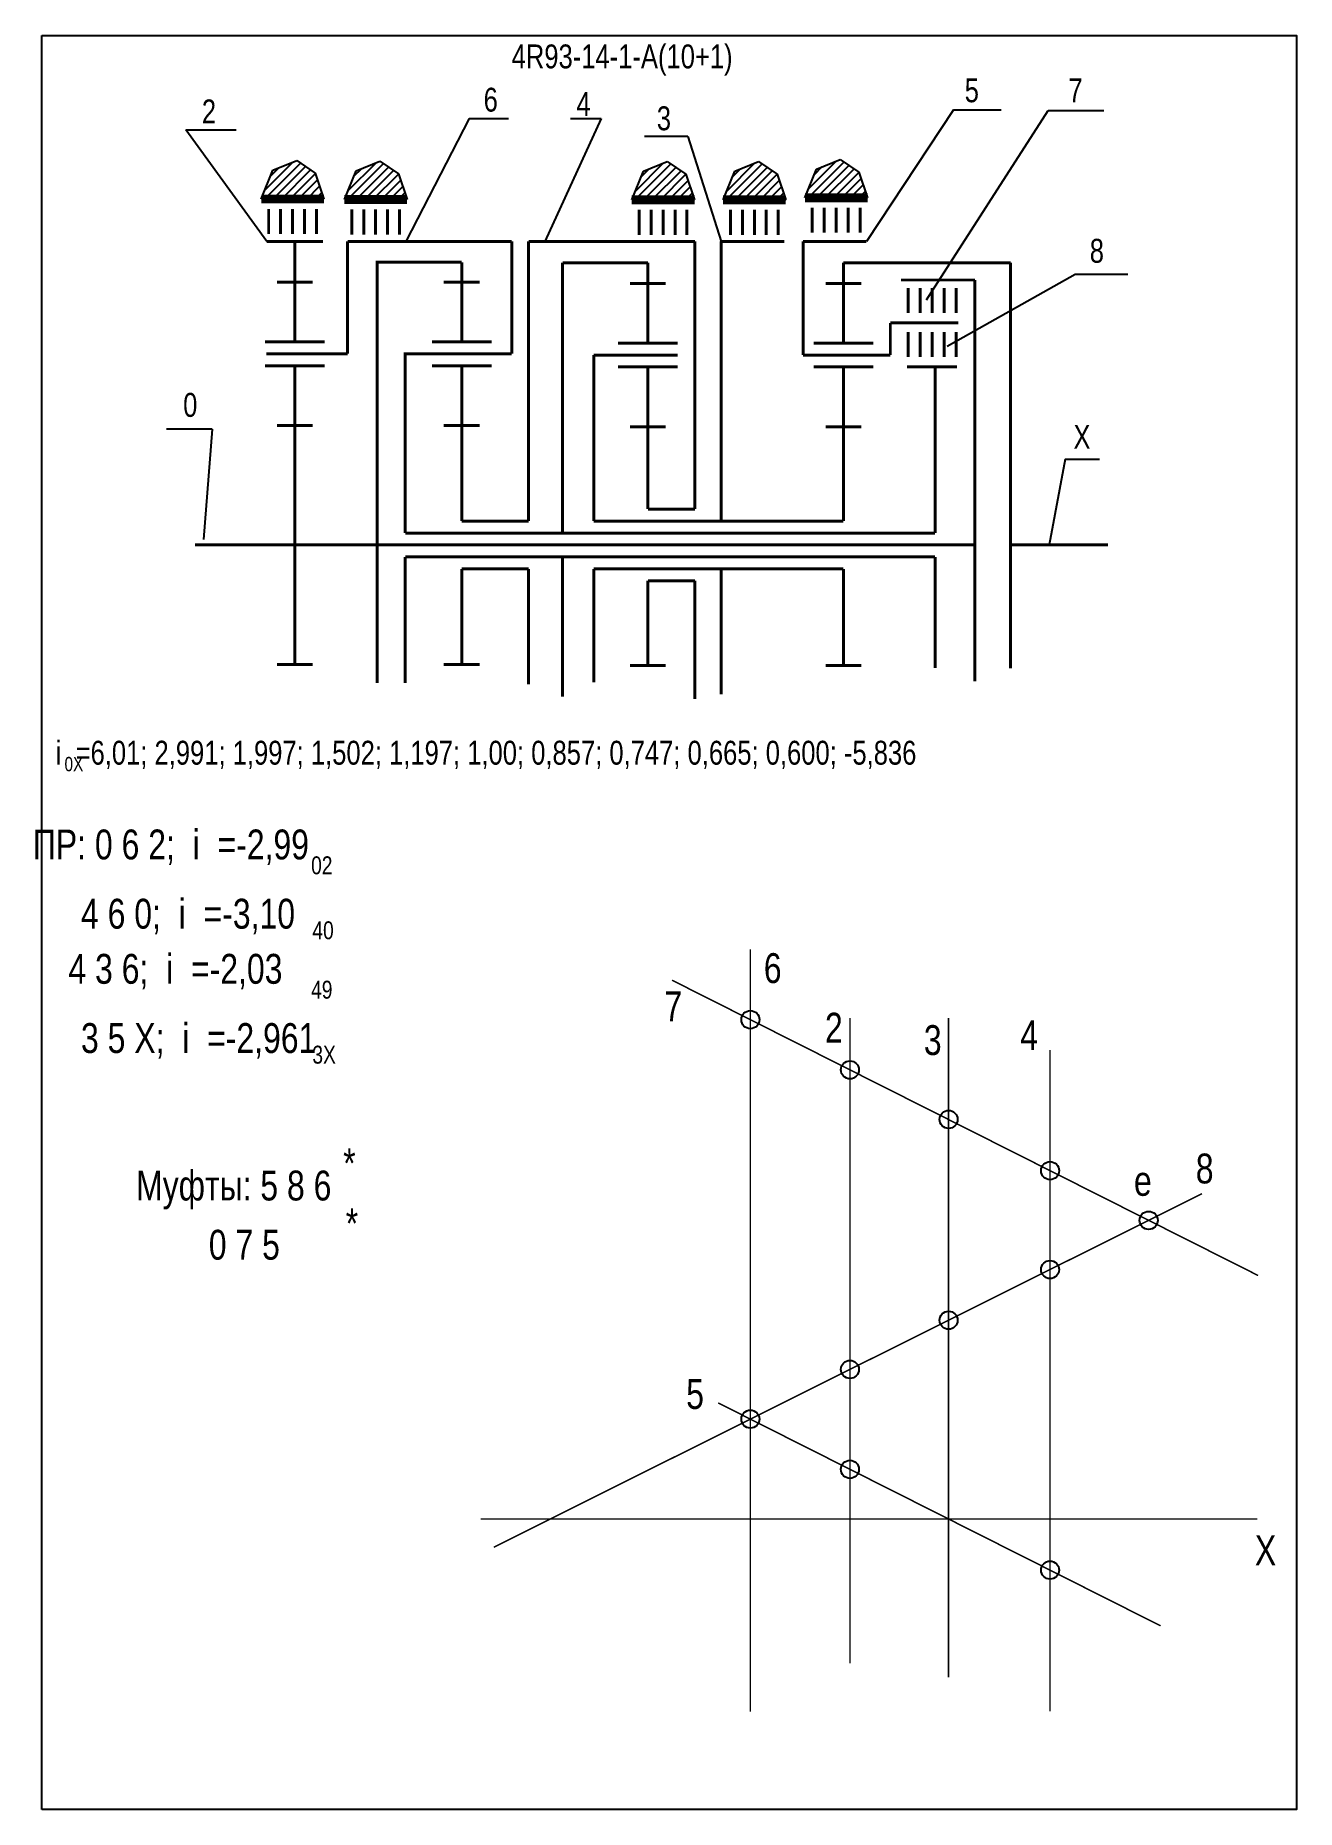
# Model space of a CAD drawing. Extents: x -354 to -142, y 153 to 450.
import ezdxf

# ---------------------------------------------------------------- set-up
doc = ezdxf.new("R2010")
doc.units = 0
doc.header["$LTSCALE"] = 15
doc.layers.get('DEFPOINTS').update_dxf_attribs({"linetype": 'CONTINUOUS'})
doc.layers.add('DIM', color=92, linetype='CONTINUOUS')
doc.layers.add('MAIN', color=5, linetype='CONTINUOUS')
doc.styles.add('AMK', font='amk.shx', dxfattribs={"width": 0.8})

msp = doc.modelspace()

# ---------------------------------------------------------------- hatches: boundary and pattern name
at = {"layer": 'DIM'}
h = msp.add_hatch(dxfattribs=at)
h.set_pattern_fill('_USER', color=0, angle=45, style=0, pattern_type=0)
h.set_pattern_definition([(45, (-63.4773, -3.2133), (-0.7071068, 0.7071068), [])])
h.paths.add_polyline_path([(-313.77, 427.31), (-315.72, 422.49), (-305.22, 422.49), (-306.67, 426.81), (-309.79, 428.92)])
h = msp.add_hatch(dxfattribs=at)
h.set_pattern_fill('_USER', color=0, angle=45, style=0, pattern_type=0)
h.set_pattern_definition([(45, (-49.566, -3.3097), (-0.7071068, 0.7071068), [])])
h.paths.add_polyline_path([(-299.86, 427.21), (-301.81, 422.39), (-291.31, 422.39), (-292.76, 426.71), (-295.87, 428.83)])
h = msp.add_hatch(dxfattribs=at)
h.set_pattern_fill('_USER', color=0, angle=45, style=0, pattern_type=0)
h.set_pattern_definition([(45, (-1.4492, -3.3569), (-0.7071068, 0.7071068), [])])
h.paths.add_polyline_path([(-251.74, 427.16), (-253.69, 422.34), (-243.19, 422.34), (-244.64, 426.66), (-247.76, 428.78)])
h = msp.add_hatch(dxfattribs=at)
h.set_pattern_fill('_USER', color=0, angle=45, style=0, pattern_type=0)
h.set_pattern_definition([(45, (13.8256, -3.3569), (-0.7071068, 0.7071068), [])])
h.paths.add_polyline_path([(-236.47, 427.16), (-238.41, 422.34), (-227.92, 422.34), (-229.37, 426.66), (-232.48, 428.78)])
h = msp.add_hatch(dxfattribs=at)
h.set_pattern_fill('_USER', color=0, angle=45, style=0, pattern_type=0)
h.set_pattern_definition([(45, (27.5202, -3.0059), (-0.7071068, 0.7071068), [])])
h.paths.add_polyline_path([(-222.78, 427.51), (-224.72, 422.69), (-214.22, 422.69), (-215.67, 427.01), (-218.79, 429.13)])

# ---------------------------------------------------------------- linework, layer by layer
at = {"layer": 'DEFPOINTS', "color": 0, "const_width": 0.25}
msp.add_lwpolyline([(-233.85, 169.26), (-233.85, 296.9)], dxfattribs=at)
at = {"layer": 'DEFPOINTS', "const_width": 0.25}
for points in [[(-148.86, 242.27), (-246.95, 291.7)], [(-217.18, 177.36), (-217.18, 285.4)], [(-200.68, 175), (-200.68, 285.36)], [(-183.68, 169.3), (-183.68, 280)], [(-276.8, 196.78), (-158.26, 255.96)], [(-165.19, 183.62), (-239.24, 220.94)], [(-279, 201.5), (-149, 201.5)]]:
    msp.add_lwpolyline(points, dxfattribs=at)
at = {"layer": 'DEFPOINTS'}
for centre in [(-233.85, 285.1), (-217.18, 276.7), (-200.68, 268.39), (-183.68, 259.82), (-167.18, 251.5), (-183.68, 243.27), (-200.68, 234.78), (-217.18, 226.54), (-233.85, 218.22), (-217.18, 209.82), (-183.68, 192.94)]:
    msp.add_circle(centre, 1.51, dxfattribs=at)
at = {"layer": 'DIM', "color": 0}
for p, q in [((-199.83, 437.43), (-214.41, 415.4)), ((-204.38, 405.61), (-184.01, 437.31)), ((-199.83, 437.43), (-191.88, 437.43)), ((-184.01, 437.31), (-174.66, 437.31)), ((-314.79, 415.4), (-328.36, 434.08)), ((-328.36, 434.08), (-319.9, 434.08)), ((-280.91, 435.99), (-291.54, 415.4)), ((-280.91, 435.99), (-274.34, 435.99)), ((-258.8, 435.95), (-268.25, 415.4)), ((-263.98, 435.95), (-258.8, 435.95)), ((-244.32, 432.97), (-251.58, 432.97)), ((-244.32, 432.97), (-238.75, 415.4)), ((-313.77, 427.31), (-309.79, 428.92)), ((-309.79, 428.92), (-306.67, 426.81)), ((-299.86, 427.21), (-295.87, 428.83)), ((-295.87, 428.83), (-292.76, 426.71)), ((-251.74, 427.16), (-247.76, 428.78)), ((-247.76, 428.78), (-244.64, 426.66)), ((-236.47, 427.16), (-232.48, 428.78)), ((-232.48, 428.78), (-229.37, 426.66)), ((-222.78, 427.51), (-218.79, 429.13)), ((-218.79, 429.13), (-215.67, 427.01)), ((-315.72, 422.49), (-313.77, 427.31)), ((-306.67, 426.81), (-305.22, 422.49)), ((-301.81, 422.39), (-299.86, 427.21)), ((-292.76, 426.71), (-291.31, 422.39)), ((-253.69, 422.34), (-251.74, 427.16)), ((-244.64, 426.66), (-243.19, 422.34)), ((-238.41, 422.34), (-236.47, 427.16)), ((-229.37, 426.66), (-227.92, 422.34)), ((-224.72, 422.69), (-222.78, 427.51)), ((-215.67, 427.01), (-214.22, 422.69)), ((-200.93, 397.87), (-179.48, 409.91)), ((-179.48, 409.91), (-170.66, 409.91)), ((-323.96, 383.95), (-331.57, 383.95)), ((-323.96, 383.95), (-325.39, 365.47)), ((-181.16, 378.95), (-183.81, 364.57)), ((-181.16, 378.95), (-175.43, 378.95))]:
    msp.add_line(p, q, dxfattribs=at)
at = {"layer": 'DIM', "color": 0, "const_width": 0.5}
for points in [[(-301.26, 415.4), (-273.78, 415.4)], [(-301.26, 396.57), (-301.26, 415.4)], [(-273.78, 411.82), (-273.78, 415.4)], [(-273.78, 396.57), (-273.78, 415.4)], [(-270.98, 368.57), (-270.98, 415.4)], [(-270.98, 415.4), (-243.12, 415.4)], [(-243.12, 415.4), (-243.12, 370.57)], [(-238.75, 415.4), (-238.75, 368.57)], [(-238.75, 415.4), (-228.18, 415.4)], [(-225.03, 396.37), (-225.03, 415.4)], [(-225.03, 415.4), (-214.41, 415.4)], [(-282.16, 411.89), (-296.32, 411.89), (-296.32, 341.46)], [(-265.27, 411.82), (-265.27, 366.57)], [(-251, 411.82), (-265.27, 411.82)], [(-218.27, 411.82), (-190.28, 411.82)], [(-190.28, 411.82), (-190.28, 343.92)], [(-208.63, 408.93), (-196.26, 408.93)], [(-196.26, 408.93), (-196.26, 341.74)], [(-210.42, 401.75), (-199.05, 401.75)], [(-210.42, 396.37), (-210.42, 401.75)], [(-288.56, 396.57), (-291.63, 396.57), (-291.63, 366.57)], [(-260.06, 396.37), (-260.06, 368.57)], [(-207.63, 394.37), (-199.25, 394.37)], [(-202.93, 394.37), (-202.93, 366.57)], [(-270.98, 368.57), (-282.16, 368.57)], [(-260.06, 368.57), (-218.27, 368.57)], [(-251, 370.57), (-243.12, 370.57)], [(-291.63, 366.57), (-202.93, 366.57)], [(-326.8, 364.57), (-196.26, 364.57)], [(-291.63, 362.57), (-202.93, 362.57)], [(-291.63, 362.57), (-291.63, 341.46)], [(-265.27, 362.57), (-265.27, 339.17)], [(-202.93, 362.57), (-202.93, 343.99)], [(-190.28, 364.57), (-173.97, 364.57)], [(-270.98, 360.57), (-282.16, 360.57)], [(-270.98, 360.57), (-270.98, 341.22)], [(-260.06, 360.57), (-218.27, 360.57)], [(-260.06, 360.57), (-260.06, 341.58)], [(-238.75, 360.57), (-238.75, 339.54)], [(-251, 358.57), (-243.12, 358.57)], [(-243.12, 358.57), (-243.12, 338.79)]]:
    msp.add_lwpolyline(points, dxfattribs=at)
at = {"layer": 'MAIN'}
for points in [[(-352.43, 152.87), (-352.43, 449.87)], [(-352.43, 449.87), (-142.43, 449.87), (-142.43, 152.87), (-352.43, 152.87)]]:
    msp.add_lwpolyline(points, dxfattribs=at)
at = {"layer": 'MAIN', "color": 0}
for points, const_width in [([(-315.72, 422.49), (-305.22, 422.49)], 1.5), ([(-301.81, 422.39), (-291.31, 422.39)], 1.5), ([(-253.69, 422.34), (-243.19, 422.34)], 1.5), ([(-238.41, 422.34), (-227.92, 422.34)], 1.5), ([(-224.72, 422.69), (-214.22, 422.69)], 1.5), ([(-306.48, 420.83), (-306.48, 416.64)], 0.5), ([(-292.57, 420.74), (-292.57, 416.54)], 0.5), ([(-244.46, 420.69), (-244.46, 416.49)], 0.5), ([(-229.18, 420.69), (-229.18, 416.49)], 0.5), ([(-215.49, 421.04), (-215.49, 416.84)], 0.5), ([(-314.79, 415.4), (-305.38, 415.4)], 0.5), ([(-310.09, 408.57), (-310.09, 415.4)], 0.5), ([(-282.16, 408.57), (-282.16, 411.89)], 0.5), ([(-251, 408.37), (-251, 411.82)], 0.5), ([(-218.27, 398.37), (-218.27, 411.82)], 0.5), ([(-310.09, 408.57), (-313.09, 408.57)], 0.5), ([(-310.09, 398.57), (-310.09, 408.57)], 0.5), ([(-310.09, 408.57), (-307.09, 408.57)], 0.5), ([(-282.16, 408.57), (-285.16, 408.57)], 0.5), ([(-282.16, 398.57), (-282.16, 408.57)], 0.5), ([(-282.16, 408.57), (-279.16, 408.57)], 0.5), ([(-251, 408.37), (-254, 408.37)], 0.5), ([(-251, 398.37), (-251, 408.37)], 0.5), ([(-251, 408.37), (-248, 408.37)], 0.5), ([(-218.27, 408.37), (-221.27, 408.37)], 0.5), ([(-218.27, 408.37), (-215.27, 408.37)], 0.5), ([(-199.42, 407.6), (-199.42, 403.4)], 0.5), ([(-199.42, 400.22), (-199.42, 396.02)], 0.5), ([(-301.26, 396.57), (-314.88, 396.57)], 0.5), ([(-273.78, 396.57), (-288.56, 396.57)], 0.5), ([(-246, 396.37), (-260.06, 396.37)], 0.5), ([(-210.42, 396.37), (-225.03, 396.37)], 0.5), ([(-310.09, 394.57), (-315.09, 394.57)], 0.5), ([(-310.09, 384.57), (-310.09, 394.57), (-305.09, 394.57)], 0.5), ([(-282.16, 394.57), (-287.16, 394.57)], 0.5), ([(-282.16, 384.57), (-282.16, 394.57), (-277.16, 394.57)], 0.5), ([(-251, 394.37), (-256, 394.37)], 0.5), ([(-251, 384.37), (-251, 394.37), (-246, 394.37)], 0.5), ([(-218.27, 394.37), (-223.27, 394.37)], 0.5), ([(-218.27, 384.37), (-218.27, 394.37), (-213.27, 394.37)], 0.5), ([(-310.09, 384.57), (-313.09, 384.57)], 0.5), ([(-310.09, 364.57), (-310.09, 384.57)], 0.5), ([(-310.09, 384.57), (-307.09, 384.57)], 0.5), ([(-282.16, 384.57), (-285.16, 384.57)], 0.5), ([(-282.16, 368.57), (-282.16, 384.57)], 0.5), ([(-282.16, 384.57), (-279.16, 384.57)], 0.5), ([(-251, 384.37), (-254, 384.37)], 0.5), ([(-251, 370.57), (-251, 384.37)], 0.5), ([(-251, 384.37), (-248, 384.37)], 0.5), ([(-218.27, 384.37), (-221.27, 384.37)], 0.5), ([(-218.27, 368.57), (-218.27, 384.37)], 0.5), ([(-218.27, 384.37), (-215.27, 384.37)], 0.5), ([(-310.09, 364.57), (-310.09, 344.57)], 0.5), ([(-282.16, 360.57), (-282.16, 344.57)], 0.5), ([(-218.27, 360.57), (-218.27, 344.37)], 0.5), ([(-251, 358.57), (-251, 344.37)], 0.5), ([(-310.09, 344.57), (-313.09, 344.57)], 0.5), ([(-310.09, 344.57), (-307.09, 344.57)], 0.5), ([(-282.16, 344.57), (-285.16, 344.57)], 0.5), ([(-282.16, 344.57), (-279.16, 344.57)], 0.5), ([(-251, 344.37), (-254, 344.37)], 0.5), ([(-251, 344.37), (-248, 344.37)], 0.5), ([(-218.27, 344.37), (-221.27, 344.37)], 0.5), ([(-218.27, 344.37), (-215.27, 344.37)], 0.5)]:
    msp.add_lwpolyline(points, dxfattribs=dict(at, const_width=const_width))
for points in [[(-314.48, 420.83, 0.5, 0.5, 0), (-314.48, 416.64, 0.5, 0.5, 0)], [(-312.48, 420.83, 0.5, 0.5, 0), (-312.48, 416.64, 0.5, 0.5, 0)], [(-310.48, 420.83, 0.5, 0.5, 0), (-310.48, 416.64, 0.5, 0.5, 0)], [(-308.48, 420.83, 0.5, 0.5, 0), (-308.48, 416.64, 0.5, 0.5, 0)], [(-300.57, 420.74, 0.5, 0.5, 0), (-300.57, 416.54, 0.5, 0.5, 0)], [(-298.57, 420.74, 0.5, 0.5, 0), (-298.57, 416.54, 0.5, 0.5, 0)], [(-296.57, 420.74, 0.5, 0.5, 0), (-296.57, 416.54, 0.5, 0.5, 0)], [(-294.57, 420.74, 0.5, 0.5, 0), (-294.57, 416.54, 0.5, 0.5, 0)], [(-252.46, 420.69, 0.5, 0.5, 0), (-252.46, 416.49, 0.5, 0.5, 0)], [(-250.46, 420.69, 0.5, 0.5, 0), (-250.46, 416.49, 0.5, 0.5, 0)], [(-248.46, 420.69, 0.5, 0.5, 0), (-248.46, 416.49, 0.5, 0.5, 0)], [(-246.46, 420.69, 0.5, 0.5, 0), (-246.46, 416.49, 0.5, 0.5, 0)], [(-237.18, 420.69, 0.5, 0.5, 0), (-237.18, 416.49, 0.5, 0.5, 0)], [(-235.18, 420.69, 0.5, 0.5, 0), (-235.18, 416.49, 0.5, 0.5, 0)], [(-233.18, 420.69, 0.5, 0.5, 0), (-233.18, 416.49, 0.5, 0.5, 0)], [(-231.18, 420.69, 0.5, 0.5, 0), (-231.18, 416.49, 0.5, 0.5, 0)], [(-223.49, 421.04, 0.5, 0.5, 0), (-223.49, 416.84, 0.5, 0.5, 0)], [(-221.49, 421.04, 0.5, 0.5, 0), (-221.49, 416.84, 0.5, 0.5, 0)], [(-219.49, 421.04, 0.5, 0.5, 0), (-219.49, 416.84, 0.5, 0.5, 0)], [(-217.49, 421.04, 0.5, 0.5, 0), (-217.49, 416.84, 0.5, 0.5, 0)], [(-207.42, 407.6, 0.5, 0.5, 0), (-207.42, 403.4, 0.5, 0.5, 0)], [(-205.42, 407.6, 0.5, 0.5, 0), (-205.42, 403.4, 0.5, 0.5, 0)], [(-203.42, 407.6, 0.5, 0.5, 0), (-203.42, 403.4, 0.5, 0.5, 0)], [(-201.42, 407.6, 0.5, 0.5, 0), (-201.42, 403.4, 0.5, 0.5, 0)], [(-305.09, 398.57, 0.5, 0.5, 0), (-315.09, 398.57, 0.5, 0.5, 0)], [(-277.16, 398.57, 0.5, 0.5, 0), (-287.16, 398.57, 0.5, 0.5, 0)], [(-246, 398.37, 0.5, 0.5, 0), (-256, 398.37, 0.5, 0.5, 0)], [(-213.27, 398.37, 0.5, 0.5, 0), (-223.27, 398.37, 0.5, 0.5, 0)], [(-207.42, 400.22, 0.5, 0.5, 0), (-207.42, 396.02, 0.5, 0.5, 0)], [(-205.42, 400.22, 0.5, 0.5, 0), (-205.42, 396.02, 0.5, 0.5, 0)], [(-203.42, 400.22, 0.5, 0.5, 0), (-203.42, 396.02, 0.5, 0.5, 0)], [(-201.42, 400.22, 0.5, 0.5, 0), (-201.42, 396.02, 0.5, 0.5, 0)]]:
    msp.add_lwpolyline(points, format="xyseb", dxfattribs=at)

# ---------------------------------------------------------------- texts
at = {"layer": 'DIM', "color": 0, "style": 'AMK', "width": 0.8}
for s, height, p in [('4R93-14-1-A(10+1)', 4, (-273.81, 444.36)), ('5', 4, (-197.97, 438.69)), ('7', 4, (-180.62, 438.67)), ('6', 4, (-278.5, 437.12)), ('4', 4, (-262.97, 436.41)), ('2', 4, (-325.66, 435.15)), ('3', 4, (-249.51, 434)), ('8', 4, (-177.04, 411.82)), ('0', 4, (-328.79, 386.02)), ('X', 4, (-179.77, 380.68)), ('i  =6,01; 2,991; 1,997; 1,502; 1,197; 1,00; 0,857; 0,747; 0,665; 0,600; -5,836', 4, (-350.12, 327.79)), ('0X', 2.4, (-348.65, 326.69)), (' ПР: 0 6 2;  i  =-2,99', 5, (-355.43, 311.93)), ('02', 3, (-307.37, 309.44)), ('    4 6 0;  i  =-3,10', 5, (-351.84, 300.34)), ('40', 3, (-307.16, 298.56)), ('     4 3 6;  i  =-2,03', 5, (-355.43, 291.11)), ('6', 5, (-231.6, 291.23)), ('49', 3, (-307.37, 288.62)), ('7', 5, (-248.24, 284.84)), ('2', 5, (-221.36, 281.25)), ('    3 5 X;  i  =-2,961', 5, (-351.84, 279.52)), ('3', 5, (-204.81, 279.18)), ('4', 5, (-188.67, 280.01)), ('3X', 3, (-307.16, 277.74)), ('*', 5, (-302.01, 258.56)), ('8', 5, (-159.29, 257.68)), ('Муфты: 5 8 6', 5, (-336.67, 254.83)), ('e', 5, (-169.64, 255.61)), ('*', 5, (-301.58, 248.49)), ('       0 7 5', 5, (-334.9, 244.92)), ('5', 5, (-244.59, 219.93)), ('X', 5, (-149.4, 193.75))]:
    msp.add_text(s, height=height, dxfattribs=at).set_placement(p)

doc.saveas('drawing.dxf')
